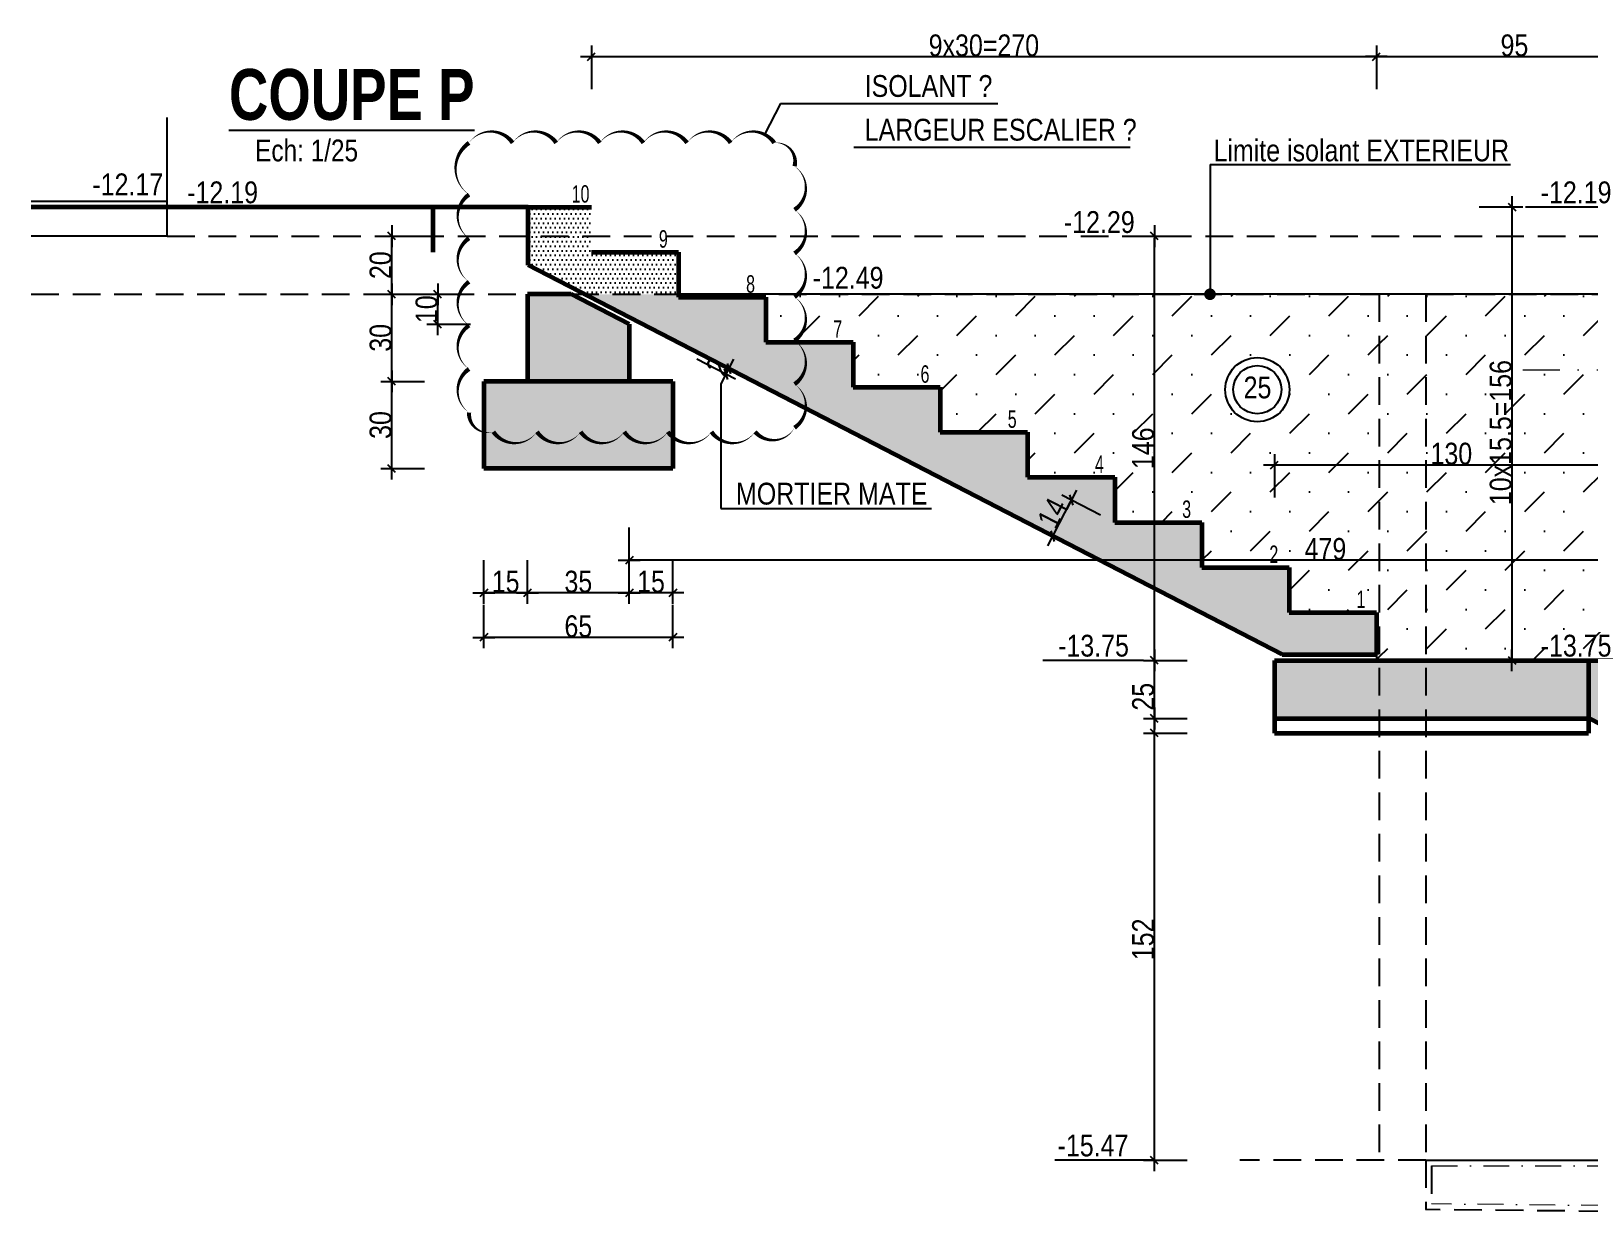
# Model space of a CAD drawing. Header units: millimetres. Extents: x 0 to 23921, y -3644 to 563.
# Drawn here: x 14188 to 15260, y -1991 to -1174 of the extents above; entities that cross this region are included whole.
import ezdxf
from ezdxf.enums import TextEntityAlignment as Align

# ---------------------------------------------------------------- set-up
doc = ezdxf.new("R2010")
doc.units = ezdxf.units.MM
doc.linetypes.add('CACHEX2', pattern=[19.05, 12.7, -6.35])
doc.linetypes.add('TIRETPTX2', pattern=[50.8, 25.4, -12.7, 0, -12.7])
for name, color, linetype in [('01_cote_gen', 4, 'Continuous'), ('01_linteaux', 2, 'Continuous'), ('01_poch_BN', 9, 'Continuous'), ('01_poch_murs', 253, 'Continuous'), ('01_texte', 230, 'Continuous'), ('AA_COTES', 2, 'Continuous')]:
    doc.layers.add(name, color=color, linetype=linetype)
doc.layers.add('01_murs_coup', color=5, linetype='Continuous', lineweight=60)
doc.layers.add('01_tram_axes', color=2, linetype='TIRETPTX2', lineweight=9)
doc.styles.add('ARIAL NA', font='ARIALN.TTF')
doc.styles.add('impact', font='impact.ttf')
doc.styles.add('MATTE_TXT', font='arial.ttf')
doc.styles.add('STYLE2', font='ARIALN.TTF')
doc.dimstyles.new('JB25', dxfattribs={"dimscale": 0.1, "dimtxt": 150, "dimasz": 15, "dimexe": 0.1, "dimexo": 0.1, "dimgap": 0.09, "dimtad": 1, "dimdec": 1, "dimlfac": 0.5, "dimdsep": 46, "dimtxsty": 'STYLE2', "dimblk1": 'BOND_G', "dimblk2": 'BOND_D', "dimsah": 1, "dimcen": 1.5, "dimdle": 0.01, "dimse1": 1, "dimse2": 1, "dimclrd": 4, "dimclre": 2, "dimclrt": 6, "dimazin": 2, "dimtfac": 2.333333, "dimtdec": 1, "dimtix": 1, "dimtmove": 2, "dimatfit": 3, "dimldrblk": 'BOND_G', "dimfxl": 1, "dimtolj": 1, "dimtzin": 0, "dimarcsym": 0})
pattern_1 = [(0, (-7939.6086, -2972.9498), (1.5875, 3.175), [0, -3.175])]
pattern_2 = [(45, (-7939.609, -2972.95), (13.470384, 40.411153), [19.05, -19.05, 0, -19.05, 0, -19.05])]

# ---------------------------------------------------------------- blocks, each defined once
blk = doc.blocks.new('BOND_G')
at = {"layer": 'AA_COTES', "color": 0}
for p, q in [((0, -5), (0, 15)), ((5, 0), (-5, 0)), ((1.77, 1.77), (-1.77, -1.77))]:
    blk.add_line(p, q, dxfattribs=at)
blk = doc.blocks.new('BOND_D')
at = {"layer": 'AA_COTES', "color": 0}
for p, q in [((5, 0), (-5, 0)), ((-1.77, -1.77), (1.77, 1.77)), ((0, 5), (0, -15))]:
    blk.add_line(p, q, dxfattribs=at)
blk = doc.blocks.new('*D3088')
at = {"layer": '01_cote_gen', "color": 4, "lineweight": -2, "transparency": 16777216}
blk.add_line((15207.2, -1296.6), (15207.2, -1605.6), dxfattribs=at)
at = {"layer": 'Defpoints', "color": 0, "transparency": 16777216}
for p in [(14573.9, -1295.1), (15207.2, -1607.1), (15215.8, -1607.1)]:
    blk.add_point(p, dxfattribs=at)
at = {"layer": '01_cote_gen', "color": 4, "lineweight": -2, "transparency": 16777216, "xscale": 1.5, "yscale": 1.5, "zscale": 1.5}
for name, p, rotation in [('BOND_G', (15207.2, -1295.1), 90), ('BOND_D', (15207.2, -1607.1), 270)]:
    blk.add_blockref(name, p, dxfattribs=dict(at, rotation=rotation))
at = {"layer": '01_cote_gen', "color": 6, "transparency": 16777216, "insert": (15199.5, -1450.3), "char_height": 15, "attachment_point": 5, "rotation": 90, "style": 'STYLE2'}
blk.add_mtext('\\A1;10x15.5=156', dxfattribs=at)
blk = doc.blocks.new('*D3056')
at = {"layer": '01_cote_gen', "color": 4, "lineweight": -2, "transparency": 16777216}
blk.add_line((15045.3, -1472.6), (15302.4, -1472.6), dxfattribs=at)
at = {"layer": 'Defpoints', "color": 0, "transparency": 16777216}
for p in [(15303.9, -1472.6), (15303.9, -1573.5), (15043.8, -1583.8)]:
    blk.add_point(p, dxfattribs=at)
at = {"layer": '01_cote_gen', "color": 4, "lineweight": -2, "transparency": 16777216, "xscale": 1.5, "yscale": 1.5, "zscale": 1.5, "rotation": 180}
blk.add_blockref('BOND_G', (15043.8, -1472.6), dxfattribs=at)
at = {"layer": '01_cote_gen', "color": 4, "lineweight": -2, "transparency": 16777216, "xscale": 1.5, "yscale": 1.5, "zscale": 1.5}
blk.add_blockref('BOND_D', (15303.9, -1472.6), dxfattribs=at)
at = {"layer": '01_cote_gen', "color": 6, "transparency": 16777216, "insert": (15165.5, -1464.9), "char_height": 15, "attachment_point": 5, "style": 'STYLE2'}
blk.add_mtext('\\A1;130', dxfattribs=at)
blk = doc.blocks.new('*D3086')
at = {"layer": '01_cote_gen', "color": 4, "lineweight": -2, "transparency": 16777216}
blk.add_line((14575.4, -1191.5), (15112.4, -1191.5), dxfattribs=at)
at = {"layer": 'Defpoints', "color": 0, "transparency": 16777216}
for p in [(15113.9, -1191.5), (14573.9, -1295.1), (15113.9, -1574.1)]:
    blk.add_point(p, dxfattribs=at)
at = {"layer": '01_cote_gen', "color": 4, "lineweight": -2, "transparency": 16777216, "xscale": 1.5, "yscale": 1.5, "zscale": 1.5, "rotation": 180}
blk.add_blockref('BOND_G', (14573.9, -1191.5), dxfattribs=at)
at = {"layer": '01_cote_gen', "color": 4, "lineweight": -2, "transparency": 16777216, "xscale": 1.5, "yscale": 1.5, "zscale": 1.5}
blk.add_blockref('BOND_D', (15113.9, -1191.5), dxfattribs=at)
at = {"layer": '01_cote_gen', "color": 6, "transparency": 16777216, "insert": (14843.9, -1183.9), "char_height": 15, "attachment_point": 5, "style": 'STYLE2'}
blk.add_mtext('\\A1;9x30=270', dxfattribs=at)
blk = doc.blocks.new('*D3087')
at = {"layer": '01_cote_gen', "color": 4, "lineweight": -2, "transparency": 16777216}
blk.add_line((15115.4, -1191.5), (15302.4, -1191.5), dxfattribs=at)
at = {"layer": 'Defpoints', "color": 0, "transparency": 16777216}
for p in [(15303.9, -1191.5), (15113.9, -1214), (15303.9, -1607.1)]:
    blk.add_point(p, dxfattribs=at)
at = {"layer": '01_cote_gen', "color": 4, "lineweight": -2, "transparency": 16777216, "xscale": 1.5, "yscale": 1.5, "zscale": 1.5, "rotation": 180}
blk.add_blockref('BOND_G', (15113.9, -1191.5), dxfattribs=at)
at = {"layer": '01_cote_gen', "color": 4, "lineweight": -2, "transparency": 16777216, "xscale": 1.5, "yscale": 1.5, "zscale": 1.5}
blk.add_blockref('BOND_D', (15303.9, -1191.5), dxfattribs=at)
at = {"layer": '01_cote_gen', "color": 6, "transparency": 16777216, "insert": (15208.9, -1183.9), "char_height": 15, "attachment_point": 5, "style": 'STYLE2'}
blk.add_mtext('\\A1;95', dxfattribs=at)
blk = doc.blocks.new('*D3077')
at = {"layer": '01_cote_gen', "color": 4, "lineweight": -2, "transparency": 16777216}
blk.add_line((14961.2, -1655.6), (14961.2, -1608.6), dxfattribs=at)
at = {"layer": 'Defpoints', "color": 0, "transparency": 16777216}
for p in [(14961.2, -1607.1), (15043.8, -1607.1), (15043.8, -1657.1)]:
    blk.add_point(p, dxfattribs=at)
at = {"layer": '01_cote_gen', "color": 4, "lineweight": -2, "transparency": 16777216, "xscale": 1.5, "yscale": 1.5, "zscale": 1.5}
for name, p, rotation in [('BOND_D', (14961.2, -1607.1), 90), ('BOND_G', (14961.2, -1657.1), 270)]:
    blk.add_blockref(name, p, dxfattribs=dict(at, rotation=rotation))
at = {"layer": '01_cote_gen', "color": 6, "transparency": 16777216, "insert": (14953.5, -1632.1), "char_height": 15, "attachment_point": 5, "rotation": 90, "style": 'STYLE2'}
blk.add_mtext('\\A1;25', dxfattribs=at)
blk = doc.blocks.new('*D3078')
at = {"layer": '01_cote_gen', "color": 4, "lineweight": -2, "transparency": 16777216}
blk.add_line((14961.2, -1605.6), (14961.2, -1316.6), dxfattribs=at)
at = {"layer": 'Defpoints', "color": 0, "transparency": 16777216}
for p in [(14961.2, -1315.1), (14974.8, -1315.1), (14983.7, -1607.1)]:
    blk.add_point(p, dxfattribs=at)
at = {"layer": '01_cote_gen', "color": 4, "lineweight": -2, "transparency": 16777216, "xscale": 1.5, "yscale": 1.5, "zscale": 1.5}
for name, p, rotation in [('BOND_D', (14961.2, -1315.1), 90), ('BOND_G', (14961.2, -1607.1), 270)]:
    blk.add_blockref(name, p, dxfattribs=dict(at, rotation=rotation))
at = {"layer": '01_cote_gen', "color": 6, "transparency": 16777216, "insert": (14953.5, -1461.1), "char_height": 15, "attachment_point": 5, "rotation": 90, "style": 'STYLE2'}
blk.add_mtext('\\A1;146', dxfattribs=at)
blk = doc.blocks.new('*D3047')
at = {"layer": '01_cote_gen', "color": 4, "lineweight": -2, "transparency": 16777216}
blk.add_line((14436.5, -1413.6), (14436.5, -1356.6), dxfattribs=at)
at = {"layer": 'Defpoints', "color": 0, "transparency": 16777216}
for p in [(14436.5, -1355.1), (14515, -1355.1), (14515, -1415.1)]:
    blk.add_point(p, dxfattribs=at)
at = {"layer": '01_cote_gen', "color": 4, "lineweight": -2, "transparency": 16777216, "xscale": 1.5, "yscale": 1.5, "zscale": 1.5}
for name, p, rotation in [('BOND_D', (14436.5, -1355.1), 90), ('BOND_G', (14436.5, -1415.1), 270)]:
    blk.add_blockref(name, p, dxfattribs=dict(at, rotation=rotation))
at = {"layer": '01_cote_gen', "color": 6, "transparency": 16777216, "insert": (14428.9, -1385.1), "char_height": 15, "attachment_point": 5, "rotation": 90, "style": 'STYLE2'}
blk.add_mtext('\\A1;30', dxfattribs=at)
blk = doc.blocks.new('*D3049')
at = {"layer": '01_cote_gen', "color": 4, "lineweight": -2, "transparency": 16777216}
blk.add_line((14436.5, -1473.6), (14436.5, -1416.6), dxfattribs=at)
at = {"layer": 'Defpoints', "color": 0, "transparency": 16777216}
for p in [(14436.5, -1415.1), (14485.4, -1415.1), (14485.4, -1475.1)]:
    blk.add_point(p, dxfattribs=at)
at = {"layer": '01_cote_gen', "color": 4, "lineweight": -2, "transparency": 16777216, "xscale": 1.5, "yscale": 1.5, "zscale": 1.5}
for name, p, rotation in [('BOND_D', (14436.5, -1415.1), 90), ('BOND_G', (14436.5, -1475.1), 270)]:
    blk.add_blockref(name, p, dxfattribs=dict(at, rotation=rotation))
at = {"layer": '01_cote_gen', "color": 6, "transparency": 16777216, "insert": (14428.9, -1445.1), "char_height": 15, "attachment_point": 5, "rotation": 90, "style": 'STYLE2'}
blk.add_mtext('\\A1;30', dxfattribs=at)
blk = doc.blocks.new('*D3079')
at = {"layer": '01_cote_gen', "color": 4, "lineweight": -2, "transparency": 16777216}
blk.add_line((14468.2, -1374.3), (14468.2, -1356.6), dxfattribs=at)
at = {"layer": 'Defpoints', "color": 0, "transparency": 16777216}
for p in [(14468.2, -1355.1), (14554, -1355.1), (14599.9, -1375.8)]:
    blk.add_point(p, dxfattribs=at)
at = {"layer": '01_cote_gen', "color": 4, "lineweight": -2, "transparency": 16777216, "xscale": 1.5, "yscale": 1.5, "zscale": 1.5}
for name, p, rotation in [('BOND_D', (14468.2, -1355.1), 90), ('BOND_G', (14468.2, -1375.8), 270)]:
    blk.add_blockref(name, p, dxfattribs=dict(at, rotation=rotation))
at = {"layer": '01_cote_gen', "color": 6, "transparency": 16777216, "insert": (14460.5, -1365.4), "char_height": 15, "attachment_point": 5, "rotation": 90, "style": 'STYLE2'}
blk.add_mtext('\\A1;10', dxfattribs=at)
blk = doc.blocks.new('*D3080')
at = {"layer": '01_cote_gen', "color": 4, "lineweight": -2, "transparency": 16777216}
blk.add_line((14436.5, -1353.6), (14436.5, -1316.6), dxfattribs=at)
at = {"layer": 'Defpoints', "color": 0, "transparency": 16777216}
for p in [(14436.5, -1315.1), (14485.4, -1315.1), (14485.4, -1355.1)]:
    blk.add_point(p, dxfattribs=at)
at = {"layer": '01_cote_gen', "color": 4, "lineweight": -2, "transparency": 16777216, "xscale": 1.5, "yscale": 1.5, "zscale": 1.5}
for name, p, rotation in [('BOND_D', (14436.5, -1315.1), 90), ('BOND_G', (14436.5, -1355.1), 270)]:
    blk.add_blockref(name, p, dxfattribs=dict(at, rotation=rotation))
at = {"layer": '01_cote_gen', "color": 6, "transparency": 16777216, "insert": (14428.9, -1335.1), "char_height": 15, "attachment_point": 5, "rotation": 90, "style": 'STYLE2'}
blk.add_mtext('\\A1;20', dxfattribs=at)
blk = doc.blocks.new('*D3050')
at = {"layer": '01_cote_gen', "color": 4, "lineweight": -2, "transparency": 16777216}
blk.add_line((14628.4, -1591.3), (14501.4, -1591.3), dxfattribs=at)
at = {"layer": 'Defpoints', "color": 0, "transparency": 16777216}
for p in [(14499.9, -1520.2), (14629.9, -1520.2), (14499.9, -1591.3)]:
    blk.add_point(p, dxfattribs=at)
at = {"layer": '01_cote_gen', "color": 4, "lineweight": -2, "transparency": 16777216, "xscale": 1.5, "yscale": 1.5, "zscale": 1.5, "rotation": 180}
blk.add_blockref('BOND_D', (14499.9, -1591.3), dxfattribs=at)
at = {"layer": '01_cote_gen', "color": 4, "lineweight": -2, "transparency": 16777216, "xscale": 1.5, "yscale": 1.5, "zscale": 1.5}
blk.add_blockref('BOND_G', (14629.9, -1591.3), dxfattribs=at)
at = {"layer": '01_cote_gen', "color": 6, "transparency": 16777216, "insert": (14564.9, -1583.7), "char_height": 15, "attachment_point": 5, "style": 'STYLE2'}
blk.add_mtext('\\A1;65', dxfattribs=at)
blk = doc.blocks.new('*D3051')
at = {"layer": '01_cote_gen', "color": 4, "lineweight": -2, "transparency": 16777216}
blk.add_line((14628.4, -1560.7), (14601.4, -1560.7), dxfattribs=at)
at = {"layer": 'Defpoints', "color": 0, "transparency": 16777216}
for p in [(14599.9, -1460.2), (14629.9, -1460.2), (14599.9, -1560.7)]:
    blk.add_point(p, dxfattribs=at)
at = {"layer": '01_cote_gen', "color": 4, "lineweight": -2, "transparency": 16777216, "xscale": 1.5, "yscale": 1.5, "zscale": 1.5, "rotation": 180}
blk.add_blockref('BOND_D', (14599.9, -1560.7), dxfattribs=at)
at = {"layer": '01_cote_gen', "color": 4, "lineweight": -2, "transparency": 16777216, "xscale": 1.5, "yscale": 1.5, "zscale": 1.5}
blk.add_blockref('BOND_G', (14629.9, -1560.7), dxfattribs=at)
at = {"layer": '01_cote_gen', "color": 6, "transparency": 16777216, "insert": (14614.9, -1553), "char_height": 15, "attachment_point": 5, "style": 'STYLE2'}
blk.add_mtext('\\A1;15', dxfattribs=at)
blk = doc.blocks.new('*D3052')
at = {"layer": '01_cote_gen', "color": 4, "lineweight": -2, "transparency": 16777216}
blk.add_line((14598.4, -1560.7), (14531.4, -1560.7), dxfattribs=at)
at = {"layer": 'Defpoints', "color": 0, "transparency": 16777216}
for p in [(14529.9, -1460.2), (14599.9, -1460.2), (14529.9, -1560.7)]:
    blk.add_point(p, dxfattribs=at)
at = {"layer": '01_cote_gen', "color": 4, "lineweight": -2, "transparency": 16777216, "xscale": 1.5, "yscale": 1.5, "zscale": 1.5, "rotation": 180}
blk.add_blockref('BOND_D', (14529.9, -1560.7), dxfattribs=at)
at = {"layer": '01_cote_gen', "color": 4, "lineweight": -2, "transparency": 16777216, "xscale": 1.5, "yscale": 1.5, "zscale": 1.5}
blk.add_blockref('BOND_G', (14599.9, -1560.7), dxfattribs=at)
at = {"layer": '01_cote_gen', "color": 6, "transparency": 16777216, "insert": (14564.9, -1553), "char_height": 15, "attachment_point": 5, "style": 'STYLE2'}
blk.add_mtext('\\A1;35', dxfattribs=at)
blk = doc.blocks.new('*D3053')
at = {"layer": '01_cote_gen', "color": 4, "lineweight": -2, "transparency": 16777216}
blk.add_line((14528.4, -1560.7), (14501.4, -1560.7), dxfattribs=at)
at = {"layer": 'Defpoints', "color": 0, "transparency": 16777216}
for p in [(14499.9, -1460.2), (14529.9, -1460.2), (14499.9, -1560.7)]:
    blk.add_point(p, dxfattribs=at)
at = {"layer": '01_cote_gen', "color": 4, "lineweight": -2, "transparency": 16777216, "xscale": 1.5, "yscale": 1.5, "zscale": 1.5, "rotation": 180}
blk.add_blockref('BOND_D', (14499.9, -1560.7), dxfattribs=at)
at = {"layer": '01_cote_gen', "color": 4, "lineweight": -2, "transparency": 16777216, "xscale": 1.5, "yscale": 1.5, "zscale": 1.5}
blk.add_blockref('BOND_G', (14529.9, -1560.7), dxfattribs=at)
at = {"layer": '01_cote_gen', "color": 6, "transparency": 16777216, "insert": (14514.9, -1553), "char_height": 15, "attachment_point": 5, "style": 'STYLE2'}
blk.add_mtext('\\A1;15', dxfattribs=at)
blk = doc.blocks.new('*D3081')
at = {"layer": '01_cote_gen', "color": 4, "lineweight": -2, "transparency": 16777216}
blk.add_line((14961.2, -1949.6), (14961.2, -1648.6), dxfattribs=at)
at = {"layer": 'Defpoints', "color": 0, "transparency": 16777216}
for p in [(14961.2, -1647.1), (14983.7, -1647.1), (14961.8, -1951.1)]:
    blk.add_point(p, dxfattribs=at)
at = {"layer": '01_cote_gen', "color": 4, "lineweight": -2, "transparency": 16777216, "xscale": 1.5, "yscale": 1.5, "zscale": 1.5}
for name, p, rotation in [('BOND_D', (14961.2, -1647.1), 90), ('BOND_G', (14961.2, -1951.1), 270)]:
    blk.add_blockref(name, p, dxfattribs=dict(at, rotation=rotation))
at = {"layer": '01_cote_gen', "color": 6, "transparency": 16777216, "insert": (14953.5, -1799.1), "char_height": 15, "attachment_point": 5, "rotation": 90, "style": 'STYLE2'}
blk.add_mtext('\\A1;152', dxfattribs=at)
blk = doc.blocks.new('*D3082')
at = {"layer": '01_cote_gen', "color": 4, "lineweight": -2, "transparency": 16777216}
blk.add_line((14892, -1520.3), (14903.5, -1498), dxfattribs=at)
at = {"layer": 'Defpoints', "color": 0, "transparency": 16777216}
for p in [(14904.2, -1496.7), (14933.9, -1512.1), (14921.1, -1537)]:
    blk.add_point(p, dxfattribs=at)
at = {"layer": '01_cote_gen', "color": 4, "lineweight": -2, "transparency": 16777216, "xscale": 1.5, "yscale": 1.5, "zscale": 1.5}
for name, p, rotation in [('BOND_D', (14904.2, -1496.7), 62.67610869865847), ('BOND_G', (14891.3, -1521.6), 242.6761086986585)]:
    blk.add_blockref(name, p, dxfattribs=dict(at, rotation=rotation))
at = {"layer": '01_cote_gen', "color": 6, "transparency": 16777216, "insert": (14891, -1505.7), "char_height": 15, "attachment_point": 5, "rotation": 62.6761, "style": 'STYLE2'}
blk.add_mtext('\\A1;14', dxfattribs=at)
blk = doc.blocks.new('*D3066')
at = {"layer": '01_cote_gen', "color": 4, "lineweight": -2, "transparency": 16777216}
blk.add_line((15556.4, -1538.2), (14601.4, -1538.2), dxfattribs=at)
at = {"layer": 'Defpoints', "color": 0, "transparency": 16777216}
for p in [(14599.9, -1538.2), (14599.9, -1538.2), (15557.9, -1581.8)]:
    blk.add_point(p, dxfattribs=at)
at = {"layer": '01_cote_gen', "color": 4, "lineweight": -2, "transparency": 16777216, "xscale": 1.5, "yscale": 1.5, "zscale": 1.5, "rotation": 180}
blk.add_blockref('BOND_D', (14599.9, -1538.2), dxfattribs=at)
at = {"layer": '01_cote_gen', "color": 4, "lineweight": -2, "transparency": 16777216, "xscale": 1.5, "yscale": 1.5, "zscale": 1.5}
blk.add_blockref('BOND_G', (15557.9, -1538.2), dxfattribs=at)
at = {"layer": '01_cote_gen', "color": 6, "transparency": 16777216, "insert": (15078.9, -1530.5), "char_height": 15, "attachment_point": 5, "style": 'STYLE2'}
blk.add_mtext('\\A1;479', dxfattribs=at)
blk = doc.blocks.new('*D3067')
at = {"layer": '01_cote_gen', "color": 4, "lineweight": -2, "transparency": 16777216}
for p, q in [((14669, -1405.1), (14669.7, -1403.7)), ((14665.7, -1411.4), (14665.1, -1412.8)), ((14666.4, -1410.1), (14668.4, -1406.4))]:
    blk.add_line(p, q, dxfattribs=at)
at = {"layer": 'Defpoints', "color": 0, "transparency": 16777216}
for p in [(14617.3, -1380), (14615.4, -1383.7), (14668.4, -1406.4)]:
    blk.add_point(p, dxfattribs=at)
at = {"layer": '01_cote_gen', "color": 4, "lineweight": -2, "transparency": 16777216, "xscale": 1.5, "yscale": 1.5, "zscale": 1.5}
for name, p, rotation in [('BOND_G', (14666.4, -1410.1), 62.67610869867619), ('BOND_D', (14668.4, -1406.4), 242.6761086986762)]:
    blk.add_blockref(name, p, dxfattribs=dict(at, rotation=rotation))
at = {"layer": '01_cote_gen', "color": 6, "transparency": 16777216, "insert": (14660.7, -1404.8), "char_height": 15, "attachment_point": 5, "rotation": 62.6761, "style": 'STYLE2'}
blk.add_mtext('\\A1;2', dxfattribs=at)

msp = doc.modelspace()

# ---------------------------------------------------------------- hatches: boundary and pattern name
at = {"layer": '01_poch_BN'}
h = msp.add_hatch(color=256, dxfattribs=at)
h.dxf.hatch_style = 1
h.paths.add_polyline_path([(15259.92, -1607.09), (15043.85, -1607.09), (15043.85, -1647.09), (15259.92, -1647.09)])
h.paths.add_polyline_path([(14599.94, -1375.75), (14559.93, -1355.09), (14529.94, -1355.09), (14529.94, -1415.09), (14599.94, -1415.09)])
h.paths.add_polyline_path([(14629.94, -1415.09), (14499.94, -1415.09), (14499.94, -1475.09), (14629.94, -1475.09)])
h.paths.add_polyline_path([(15903.92, -1948.09), (15833.92, -1948.09), (15833.92, -2008.09), (15903.92, -2008.09)])
h.paths.add_polyline_path([(15928.92, -2008.09), (15808.92, -2008.09), (15808.92, -2108.09), (15928.92, -2108.09)])
at = {"layer": '01_poch_murs'}
h = msp.add_hatch(dxfattribs=at)
h.set_pattern_fill('DOTS', color=256, scale=2)
h.set_pattern_definition(pattern_1)
h.paths.add_polyline_path([(14633.92, -1326.09), (14573.92, -1326.09), (14573.92, -1315.09), (14530.34, -1315.09), (14530.34, -1335.09), (14569.05, -1355.09), (14633.92, -1355.09)])
h.paths.add_polyline_path([(14573.92, -1295.09), (14530.34, -1295.09), (14530.34, -1315.09), (14573.92, -1315.09)])
h = msp.add_hatch(dxfattribs=at)
h.set_pattern_fill('DOTS', color=256, scale=2)
h.set_pattern_definition(pattern_1)
h.paths.add_polyline_path([(14693.92, -1357.09), (14633.92, -1357.09), (14633.92, -1355.09), (14569.05, -1355.09), (14721.36, -1433.78, 0.2712053), (14713.65, -1416.97, 0.489293), (14715.09, -1388.09), (14693.92, -1388.09)])
h.paths.add_polyline_path([(14753.92, -1388.09), (14715.09, -1388.09, -0.489293), (14713.65, -1416.97, -0.2712053), (14721.36, -1433.78), (15049.05, -1603.09), (15113.92, -1603.09), (15113.92, -1574.09), (15053.92, -1574.09), (15053.92, -1543.09), (14993.92, -1543.09), (14993.92, -1512.09), (14933.92, -1512.09), (14933.92, -1481.09), (14873.92, -1481.09), (14873.92, -1450.09), (14813.92, -1450.09), (14813.92, -1419.09), (14753.92, -1419.09)])
h.paths.add_polyline_path([(15363.92, -1638.09), (15303.92, -1638.09), (15303.92, -1607.09), (15259.92, -1607.09), (15259.92, -1646.87), (15557.92, -1800.84), (15557.92, -1762.09), (15543.92, -1762.09), (15543.92, -1731.09), (15483.92, -1731.09), (15483.92, -1700.09), (15423.92, -1700.09), (15423.92, -1669.09), (15363.92, -1669.09)])
h.paths.add_polyline_path([(15783.92, -1855.09), (15723.92, -1855.09), (15723.92, -1824.09), (15663.92, -1824.09), (15663.92, -1793.09), (15603.92, -1793.09), (15603.92, -1762.09), (15557.92, -1762.09), (15557.92, -1800.84), (15839.05, -1946.09), (15903.92, -1946.09), (15903.92, -1917.09), (15843.92, -1917.09), (15843.92, -1886.09), (15783.92, -1886.09)])
h.paths.add_polyline_path([(15609.48, -1827.26), (15621.7, -1803.61), (15593.95, -1789.28), (15581.74, -1812.92)], flags=24)
at = {"layer": '01_poch_murs', "ltscale": 3}
h = msp.add_hatch(dxfattribs=at)
h.set_pattern_fill('MUDST', color=256, scale=3, angle=45)
h.set_pattern_definition(pattern_2)
h.paths.add_polyline_path([(15115.92, -1355.09), (14633.92, -1355.09), (14633.92, -1357.09), (14693.92, -1357.09), (14693.92, -1388.09), (14753.92, -1388.09), (14753.92, -1419.09), (14813.92, -1419.09), (14813.92, -1450.09), (14873.92, -1450.09), (14873.92, -1481.09), (14933.92, -1481.09), (14933.92, -1512.09), (14993.92, -1512.09), (14993.92, -1543.09), (15053.92, -1543.09), (15053.92, -1574.09), (15113.92, -1574.09), (15113.92, -1603.09), (15113.92, -1607.09), (15115.92, -1607.09)])
h.paths.add_polyline_path([(15009.94, -1420.77, -1), (15054.09, -1420.77, -1)], flags=16)
h.paths.add_polyline_path([(15015.44, -1420.77, -1), (15048.59, -1420.77, -1)], flags=0)
h.paths.add_polyline_path([(14969.04, -1479.68), (14969.04, -1443.51), (14937.81, -1443.51), (14937.81, -1479.68)], flags=24)
h.paths.add_polyline_path([(15061.13, -1546.07), (15097.3, -1546.07), (15097.3, -1514.84), (15061.13, -1514.84)], flags=24)
h.paths.add_polyline_path([(14737.36, -1387.99), (14749.4, -1387.99), (14749.4, -1370.22), (14737.36, -1370.22)], flags=24)
h.paths.add_polyline_path([(14797.26, -1419.29), (14809.5, -1419.29), (14809.5, -1400.91), (14797.26, -1400.91)], flags=25)
h.paths.add_polyline_path([(14857.31, -1450.24), (14869.45, -1450.24), (14869.45, -1432.17), (14857.31, -1432.17)], flags=25)
h.paths.add_polyline_path([(14917.32, -1481.03), (14929.44, -1481.03), (14929.44, -1463.03), (14917.32, -1463.03)], flags=24)
h.paths.add_polyline_path([(14977.26, -1512.29), (14989.5, -1512.29), (14989.5, -1493.91), (14977.26, -1493.91)], flags=25)
h.paths.add_polyline_path([(15037.31, -1543.04), (15049.45, -1543.04), (15049.45, -1524.96), (15037.31, -1524.96)], flags=24)
h.paths.add_polyline_path([(15097.31, -1574.04), (15109.45, -1574.04), (15109.45, -1555.96), (15097.31, -1555.96)], flags=24)
h.paths.add_polyline_path([(15018.77, -1430.83), (15045.54, -1430.83), (15045.54, -1407.85), (15018.77, -1407.85)], flags=8)
h = msp.add_hatch(dxfattribs=at)
h.set_pattern_fill('MUDST', color=256, scale=3, angle=45)
h.set_pattern_definition(pattern_2)
h.paths.add_polyline_path([(15557.92, -1355.09), (15457.92, -1355.09), (15457.92, -1415.09), (15557.92, -1415.09)])
h.paths.add_polyline_path([(15557.92, -1540.15), (15557.92, -1762.09), (15603.92, -1762.09), (15603.92, -1793.09), (15663.92, -1793.09), (15663.92, -1824.09), (15723.92, -1824.09), (15723.92, -1855.09), (15783.92, -1855.09), (15783.92, -1886.09), (15843.92, -1886.09), (15843.92, -1917.09), (15903.92, -1917.09), (15903.92, -1948.09), (15973.92, -1948.09), (15973.92, -1927.09), (15973.92, -1758.09)])
h.paths.add_polyline_path([(15773.96, -1747.24, -1), (15729.82, -1747.24, -1)], flags=16)
h.paths.add_polyline_path([(15768.47, -1747.24, -1), (15735.31, -1747.24, -1)], flags=0)
h.paths.add_polyline_path([(15147.92, -1355.09), (15115.92, -1355.09), (15115.92, -1607.09), (15147.92, -1607.09)])
h.paths.add_polyline_path([(15587.26, -1762.29), (15599.5, -1762.29), (15599.5, -1743.91), (15587.26, -1743.91)], flags=25)
h.paths.add_polyline_path([(15647.31, -1793.24), (15659.45, -1793.24), (15659.45, -1775.17), (15647.31, -1775.17)], flags=25)
h.paths.add_polyline_path([(15707.32, -1824.03), (15719.44, -1824.03), (15719.44, -1806.03), (15707.32, -1806.03)], flags=24)
h.paths.add_polyline_path([(15767.26, -1855.29), (15779.5, -1855.29), (15779.5, -1836.91), (15767.26, -1836.91)], flags=25)
h.paths.add_polyline_path([(15827.31, -1886.04), (15839.45, -1886.04), (15839.45, -1867.96), (15827.31, -1867.96)], flags=24)
h.paths.add_polyline_path([(15885.12, -1917.04), (15897.26, -1917.04), (15897.26, -1898.96), (15885.12, -1898.96)], flags=24)
h.paths.add_polyline_path([(15738.64, -1757.3), (15765.41, -1757.3), (15765.41, -1734.32), (15738.64, -1734.32)], flags=8)
h = msp.add_hatch(dxfattribs=at)
h.set_pattern_fill('MUDST', color=256, scale=3, angle=45)
h.set_pattern_definition(pattern_2)
h.paths.add_polyline_path([(15557.92, -1540.15), (15557.92, -1415.09), (15457.92, -1415.09), (15457.92, -1355.09), (15147.92, -1355.09), (15147.92, -1607.09), (15303.92, -1607.09), (15303.92, -1638.09), (15363.92, -1638.09), (15363.92, -1669.09), (15423.92, -1669.09), (15423.92, -1700.09), (15483.92, -1700.09), (15483.92, -1731.09), (15543.92, -1731.09), (15543.92, -1762.09), (15557.92, -1762.09)])
h.paths.add_polyline_path([(15490.06, -1587.05, -1), (15445.92, -1587.05, -1)], flags=16)
h.paths.add_polyline_path([(15484.57, -1587.05, -1), (15451.41, -1587.05, -1)], flags=0)
h.paths.add_polyline_path([(15215.07, -1504.46), (15215.07, -1397.09), (15183.84, -1397.09), (15183.84, -1504.46)], flags=24)
h.paths.add_polyline_path([(15356.02, -1551.28), (15356.02, -1515.11), (15324.79, -1515.11), (15324.79, -1551.28)], flags=24)
h.paths.add_polyline_path([(15146.91, -1480.44), (15183.08, -1480.44), (15183.08, -1449.21), (15146.91, -1449.21)], flags=9)
h.paths.add_polyline_path([(15412.32, -1480.69), (15448.49, -1480.69), (15448.49, -1449.46), (15412.32, -1449.46)], flags=24)
h.paths.add_polyline_path([(15287.31, -1607.04), (15305.57, -1607.04), (15305.57, -1588.96), (15287.31, -1588.96)], flags=24)
h.paths.add_polyline_path([(15347.26, -1638.29), (15365.62, -1638.29), (15365.62, -1619.91), (15347.26, -1619.91)], flags=25)
h.paths.add_polyline_path([(15407.26, -1669.29), (15419.5, -1669.29), (15419.5, -1650.91), (15407.26, -1650.91)], flags=25)
h.paths.add_polyline_path([(15467.26, -1700.29), (15479.5, -1700.29), (15479.5, -1681.91), (15467.26, -1681.91)], flags=25)
h.paths.add_polyline_path([(15527.36, -1730.99), (15539.4, -1730.99), (15539.4, -1713.22), (15527.36, -1713.22)], flags=24)
h.paths.add_polyline_path([(15454.74, -1597.11), (15481.51, -1597.11), (15481.51, -1574.14), (15454.74, -1574.14)], flags=8)
h.paths.add_polyline_path([(15223.14, -1608.55), (15279.53, -1608.55), (15279.53, -1585.58), (15223.14, -1585.58)], flags=25)

# ---------------------------------------------------------------- linework, layer by layer
at = {"layer": '01_cote_gen'}
msp.add_line((15113.92, -1603.09), (15113.92, -1607.09), dxfattribs=at)
at = {"layer": '01_linteaux'}
for p, q in [((14281.92, -1315.09), (14281.92, -1233.41)), ((14188.46, -1291.09), (14281.92, -1291.09)), ((14281.92, -1315.09), (14188.46, -1315.09)), ((15557.92, -1355.09), (14633.92, -1355.09)), ((15148.05, -1951.09), (15557.92, -1951.09))]:
    msp.add_line(p, q, dxfattribs=at)
at = {"layer": '01_linteaux', "linetype": 'CACHEX2', "ltscale": 1.5}
for p, q in [((14281.92, -1315.09), (15557.92, -1315.09)), ((14188.46, -1355.09), (15115.92, -1355.09)), ((15115.92, -1355.09), (15115.92, -1951.09)), ((15147.92, -1355.09), (15147.92, -1951.09)), ((15147.92, -1355.09), (15457.92, -1355.09)), ((15147.92, -1951.09), (15019.94, -1951.09)), ((15147.92, -1951.09), (15147.92, -1985.09)), ((15151.92, -1955.09), (15151.92, -1981.13)), ((15557.92, -1989.09), (15147.73, -1985.09))]:
    msp.add_line(p, q, dxfattribs=at)
at = {"layer": '01_murs_coup'}
for p, q in [((14530.34, -1295.09), (14188.46, -1295.09)), ((14464.74, -1295.09), (14464.74, -1326.09)), ((14530.34, -1295.09), (14573.92, -1295.09)), ((14530.34, -1335.09), (14530.34, -1295.09)), ((14573.92, -1326.09), (14633.92, -1326.09)), ((14633.92, -1326.09), (14633.92, -1357.09)), ((15049.05, -1603.09), (14530.34, -1335.09)), ((14559.93, -1355.09), (14529.94, -1355.09)), ((14529.94, -1355.09), (14529.94, -1415.09)), ((14599.94, -1375.75), (14559.93, -1355.09)), ((14633.92, -1357.09), (14693.92, -1357.09)), ((14693.92, -1357.09), (14693.92, -1388.09)), ((14599.94, -1375.75), (14599.94, -1415.09)), ((14693.92, -1388.09), (14753.92, -1388.09)), ((14753.92, -1388.09), (14753.92, -1419.09)), ((14629.94, -1415.09), (14499.94, -1415.09)), ((14499.94, -1415.09), (14499.94, -1475.09)), ((14629.94, -1415.09), (14629.94, -1475.09)), ((14753.92, -1419.09), (14813.92, -1419.09)), ((14813.92, -1419.09), (14813.92, -1450.09)), ((14813.92, -1450.09), (14873.92, -1450.09)), ((14873.92, -1450.09), (14873.92, -1481.09)), ((14629.94, -1475.09), (14499.94, -1475.09)), ((14873.92, -1481.09), (14933.92, -1481.09)), ((14933.92, -1481.09), (14933.92, -1512.09)), ((14933.92, -1512.09), (14993.92, -1512.09)), ((14993.92, -1512.09), (14993.92, -1543.09)), ((14993.92, -1543.09), (15053.92, -1543.09)), ((15053.92, -1543.09), (15053.92, -1574.09)), ((15053.92, -1574.09), (15113.92, -1574.09)), ((15113.92, -1574.09), (15113.92, -1603.09)), ((15043.85, -1607.09), (15303.92, -1607.09)), ((15043.85, -1607.09), (15043.85, -1657.09)), ((15049.05, -1603.09), (15113.92, -1603.09)), ((15259.92, -1607.09), (15259.92, -1657.09)), ((15043.85, -1647.09), (15259.92, -1647.09)), ((15839.05, -1946.09), (15259.92, -1646.87)), ((15043.85, -1657.09), (15259.92, -1657.09))]:
    msp.add_line(p, q, dxfattribs=at)
at = {"layer": '01_texte'}
for p, q in [((14703.97, -1223.85), (14693.06, -1245.12)), ((14703.97, -1223.85), (14853.42, -1223.85)), ((14754.39, -1253.93), (14944.58, -1253.93)), ((14999.47, -1265.82), (14999.47, -1355.09)), ((14999.47, -1265.82), (15206.3, -1265.82)), ((15285.67, -1295.09), (15216.47, -1295.09)), ((14662.99, -1416.77), (14662.99, -1502.58)), ((14662.99, -1502.58), (14807.94, -1502.58)), ((14953.68, -1607.09), (14884.47, -1607.09)), ((14961.82, -1951.09), (14892.61, -1951.09))]:
    msp.add_line(p, q, dxfattribs=at)
msp.add_lwpolyline([(14489.7, -1250.91, 0, 3, -0.5205671), (14519.7, -1250.91, 0, 3, -0.5205671), (14549.7, -1250.91, 0, 3, -0.5205671), (14579.7, -1250.91, 0, 3, -0.5205671), (14609.7, -1250.91, 0, 3, -0.5205671), (14639.7, -1250.91, 0, 3, -0.5205671), (14669.7, -1250.91, 0, 3, -0.5205671), (14699.7, -1250.91, 0, 3, -0.5205671), (14713.65, -1266.97, 0, 3, -0.5205671), (14713.65, -1296.97, 0, 3, -0.5205671), (14713.65, -1326.97, 0, 3, -0.5205671), (14713.65, -1356.97, 0, 3, -0.5205671), (14713.65, -1386.97, 0, 3, -0.5205671), (14713.65, -1416.97, 0, 3, -0.5205671), (14713.65, -1446.97, 0, 3, -0.5205671), (14686.46, -1449.78, 0, 3, -0.5205671), (14656.46, -1449.78, 0, 3, -0.5205671), (14626.46, -1449.78, 0, 3, -0.5205671), (14596.46, -1449.78, 0, 3, -0.5205671), (14566.46, -1449.78, 0, 3, -0.5205671), (14536.46, -1449.78, 0, 3, -0.5205671), (14506.46, -1449.78, 0, 3, -0.5205671), (14489.7, -1436.53, 0, 3, -0.5205671), (14489.7, -1406.53, 0, 3, -0.5205671), (14489.7, -1376.53, 0, 3, -0.5205671), (14489.7, -1346.53, 0, 3, -0.5205671), (14489.7, -1316.53, 0, 3, -0.5205671), (14489.7, -1286.53, 0, 3, -0.5205671)], format="xyseb", close=True, dxfattribs=at)
at = {"layer": '01_texte', "const_width": 4}
msp.add_lwpolyline([(14997.47, -1355.09, 1), (15001.47, -1355.09, 1)], format="xyb", close=True, dxfattribs=at)
at = {"layer": '01_texte'}
for radius in [22.07, 16.58]:
    msp.add_circle((15032.02, -1420.77), radius, dxfattribs=at)
at = {"layer": '01_tram_axes'}
msp.add_line((15214.72, -1407.09), (15303.92, -1407.09), dxfattribs=at)
at = {"layer": '01_tram_axes', "ltscale": 0.7}
for p, q in [((15151.92, -1955.09), (15557.95, -1955.09)), ((15557.95, -1985.09), (15151.92, -1981.13))]:
    msp.add_line(p, q, dxfattribs=at)

# ---------------------------------------------------------------- texts
at = {"layer": '01_texte', "style": 'impact'}
msp.add_text('%%UCOUPE P', height=35, dxfattribs=at).set_placement((14409.01, -1245.58), align=Align.BOTTOM_CENTER)
at = {"layer": '01_texte', "style": 'ARIAL NA'}
for s, p in [('ISOLANT ?', (14761.89, -1219.26)), ('LARGEUR ESCALIER ?', (14761.89, -1249.35)), ('Limite isolant EXTERIEUR', (15001.85, -1263.63)), ('-12.17', (14230.56, -1286.95)), ('-12.19', (14295.83, -1292.47)), ('-12.19', (15226.97, -1292.47)), ('-12.29', (14898.96, -1312.9)), ('-12.49', (14726.12, -1351.23)), ('25', (15022.6, -1426.74)), ('MORTIER MATE', (14673.36, -1499.84)), ('-13.75', (14894.98, -1604.47)), ('-13.75', (15226.97, -1604.47)), ('-15.47', (14894.63, -1948.47))]:
    msp.add_text(s, height=15, dxfattribs=at).set_placement(p)
at = {"layer": '01_texte', "style": 'MATTE_TXT', "width": 0.8}
msp.add_text('Ech: 1/25', height=15, dxfattribs=at).set_placement((14377.97, -1268.14), align=Align.BOTTOM_CENTER)
at = {"layer": '01_texte', "style": 'ARIAL NA', "width": 0.8}
for s, p in [('10', (14560.32, -1292.03)), ('9', (14620.32, -1323.03)), ('8', (14680.32, -1354.03)), ('7', (14740.32, -1385.03)), ('6', (14800.32, -1416.03)), ('5', (14860.32, -1447.03)), ('4', (14920.32, -1478.03)), ('3', (14980.32, -1509.03)), ('2', (15040.32, -1540.03)), ('1', (15100.32, -1571.03))]:
    msp.add_text(s, height=12, dxfattribs=at).set_placement(p)

# ---------------------------------------------------------------- dimensions: what is measured, and where the dimension line sits
at = {"layer": '01_cote_gen'}
dim = msp.add_linear_dim(base=(15113.92, -1191.52), p1=(14573.92, -1295.09), p2=(15113.92, -1574.09), text='9x30=270', dimstyle='JB25', dxfattribs=at)
dim.commit()
dim.dimension.update_dxf_attribs({"geometry": '*D3086', "text_midpoint": (14843.92, -1183.86)})
for base, p1, p2, picture, middle in [((15303.92, -1191.52), (15113.92, -1214.02), (15303.92, -1607.09), '*D3087', (15208.92, -1183.86)), ((14499.94, -1560.71), (14529.94, -1460.22), (14499.94, -1460.22), '*D3053', (14514.94, -1553.04)), ((14529.94, -1560.71), (14599.94, -1460.22), (14529.94, -1460.22), '*D3052', (14564.94, -1553.04)), ((14599.94, -1560.71), (14629.94, -1460.22), (14599.94, -1460.22), '*D3051', (14614.94, -1553.04)), ((14499.94, -1591.35), (14629.94, -1520.22), (14499.94, -1520.22), '*D3050', (14564.94, -1583.68)), ((14599.94, -1538.21), (15557.92, -1581.83), (14599.94, -1538.21), '*D3066', (15078.93, -1530.54))]:
    dim = msp.add_linear_dim(base=base, p1=p1, p2=p2, dimstyle='JB25', dxfattribs=at)
    dim.commit()
    dim.dimension.update_dxf_attribs({"geometry": picture, "text_midpoint": middle})
dim = msp.add_linear_dim(base=(15207.2, -1607.09), p1=(14573.92, -1295.09), p2=(15215.8, -1607.09), angle=90, text='10x15.5=156', dimstyle='JB25', dxfattribs=at)
dim.commit()
dim.dimension.update_dxf_attribs({"geometry": '*D3088', "text_midpoint": (15199.54, -1450.26), "dimtype": 160})
for base, p1, p2, picture, middle in [((14436.55, -1315.09), (14485.39, -1355.09), (14485.39, -1315.09), '*D3080', (14428.88, -1335.09)), ((14961.18, -1315.09), (14983.68, -1607.09), (14974.81, -1315.09), '*D3078', (14953.51, -1461.09)), ((14436.55, -1355.09), (14515.01, -1415.09), (14515.01, -1355.09), '*D3047', (14428.88, -1385.09)), ((14436.55, -1415.09), (14485.41, -1475.09), (14485.41, -1415.09), '*D3049', (14428.88, -1445.09)), ((14961.18, -1607.09), (15043.85, -1657.09), (15043.85, -1607.09), '*D3077', (14953.51, -1632.09)), ((14961.18, -1647.09), (14961.82, -1951.09), (14983.68, -1647.09), '*D3081', (14953.51, -1799.09))]:
    dim = msp.add_linear_dim(base=base, p1=p1, p2=p2, angle=90, dimstyle='JB25', dxfattribs=at)
    dim.commit()
    dim.dimension.update_dxf_attribs({"geometry": picture, "text_midpoint": middle})
dim = msp.add_linear_dim(base=(14468.22, -1355.09), p1=(14599.94, -1375.75), p2=(14554.02, -1355.09), angle=90, text='10', dimstyle='JB25', dxfattribs=at)
dim.commit()
dim.dimension.update_dxf_attribs({"geometry": '*D3079', "text_midpoint": (14460.55, -1365.42)})
dim = msp.add_aligned_dim(p1=(14615.39, -1383.74), p2=(14617.31, -1380.02), distance=-57.46, text='2', dimstyle='JB25', dxfattribs=at)
dim.commit()
dim.dimension.update_dxf_attribs({"geometry": '*D3067', "text_midpoint": (14660.69, -1404.79)})
dim = msp.add_linear_dim(base=(15303.92, -1472.57), p1=(15043.85, -1583.77), p2=(15303.92, -1573.47), dimstyle='JB25', dxfattribs=at)
dim.commit()
dim.dimension.update_dxf_attribs({"geometry": '*D3056', "text_midpoint": (15165.49, -1464.9), "dimtype": 160})
dim = msp.add_aligned_dim(p1=(14921.06, -1536.96), p2=(14933.92, -1512.09), distance=33.5, dimstyle='JB25', dxfattribs=at)
dim.commit()
dim.dimension.update_dxf_attribs({"geometry": '*D3082', "text_midpoint": (14891.03, -1505.69)})

doc.saveas('drawing.dxf')
